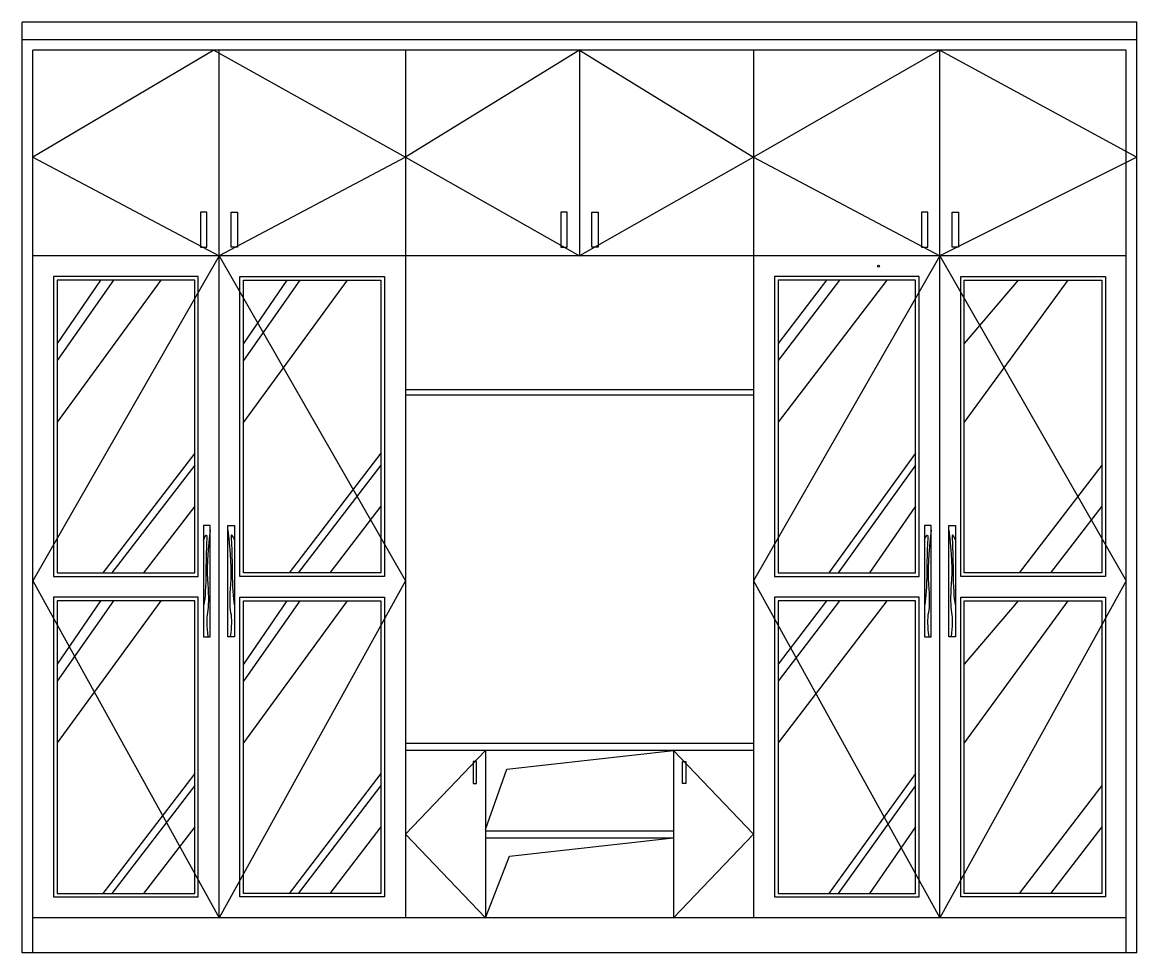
# Model space of a CAD drawing. Header units: inches. Extents: x 8.4 to 50.9, y 14.4 to 39.2.
# Drawn here: x 21.512 to 24.712, y 30.636 to 33.306 of the extents above; entities that cross this region are included whole.
import ezdxf

# ---------------------------------------------------------------- set-up
doc = ezdxf.new("R2010")
doc.units = ezdxf.units.IN
doc.header["$MEASUREMENT"] = 0
doc.layers.add('02', color=2, linetype='Continuous')

msp = doc.modelspace()

# ---------------------------------------------------------------- linework, layer by layer
at = {"layer": '02'}
for p, q in [((21.5117, 30.6364), (21.5117, 33.3064)), ((24.7117, 33.3064), (21.5117, 33.3064)), ((24.7117, 30.6364), (24.7117, 33.3064)), ((24.7117, 33.2564), (21.5117, 33.2564)), ((21.5417, 30.6364), (21.5417, 33.2264)), ((22.0617, 33.2264), (21.5417, 32.9196)), ((24.6817, 33.2264), (21.5417, 33.2264)), ((22.0617, 33.2264), (22.6117, 32.9196)), ((22.0767, 30.7364), (22.0767, 33.2264)), ((22.6117, 33.2264), (22.6117, 30.7364)), ((23.1117, 33.2264), (22.6117, 32.9196)), ((23.1117, 33.2264), (23.6117, 32.9196)), ((23.1117, 33.2264), (23.1117, 32.6364)), ((23.6117, 33.2264), (23.6117, 30.7364)), ((24.1467, 33.2264), (23.6117, 32.9196)), ((24.1467, 30.7364), (24.1467, 33.2264)), ((24.1467, 33.2264), (24.7117, 32.9196)), ((24.6817, 30.6364), (24.6817, 33.2264)), ((21.5417, 32.9196), (22.0767, 32.6364)), ((22.6117, 32.9196), (22.0767, 32.6364)), ((22.6117, 32.9196), (23.1117, 32.6364)), ((23.6117, 32.9196), (23.1117, 32.6364)), ((23.6117, 32.9196), (24.1467, 32.6364)), ((24.7117, 32.9196), (24.1467, 32.6364)), ((22.0235, 32.7611), (22.0235, 32.6612)), ((22.0416, 32.7611), (22.0235, 32.7611)), ((22.0416, 32.6612), (22.0416, 32.7611)), ((22.1118, 32.6612), (22.1118, 32.7611)), ((22.1118, 32.7611), (22.1299, 32.7611)), ((22.1299, 32.7611), (22.1299, 32.6612)), ((23.0585, 32.7611), (23.0585, 32.6612)), ((23.0766, 32.7611), (23.0585, 32.7611)), ((23.0766, 32.6612), (23.0766, 32.7611)), ((23.1468, 32.6612), (23.1468, 32.7611)), ((23.1468, 32.7611), (23.1649, 32.7611)), ((23.1649, 32.7611), (23.1649, 32.6612)), ((24.0935, 32.7611), (24.0935, 32.6612)), ((24.1116, 32.7611), (24.0935, 32.7611)), ((24.1116, 32.6612), (24.1116, 32.7611)), ((24.1818, 32.6612), (24.1818, 32.7611)), ((24.1818, 32.7611), (24.1999, 32.7611)), ((24.1999, 32.7611), (24.1999, 32.6612)), ((22.0235, 32.6612), (22.0416, 32.6612)), ((22.1299, 32.6612), (22.1118, 32.6612)), ((23.0585, 32.6612), (23.0766, 32.6612)), ((23.1649, 32.6612), (23.1468, 32.6612)), ((24.0935, 32.6612), (24.1116, 32.6612)), ((24.1999, 32.6612), (24.1818, 32.6612)), ((24.6817, 32.6364), (21.5417, 32.6364)), ((22.0767, 32.6364), (21.5417, 31.7035)), ((22.0767, 32.6364), (22.6117, 31.7035)), ((24.1467, 32.6364), (23.6117, 31.7035)), ((24.1467, 32.6364), (24.6817, 31.7035)), ((21.6017, 32.5764), (21.6017, 31.7164)), ((22.0167, 32.5764), (21.6017, 32.5764)), ((22.0167, 31.7164), (22.0167, 32.5764)), ((22.1366, 32.5764), (22.5516, 32.5764)), ((22.1366, 31.7164), (22.1366, 32.5764)), ((22.5516, 32.5764), (22.5516, 31.7164)), ((23.6717, 32.5764), (23.6717, 31.7164)), ((24.0867, 32.5764), (23.6717, 32.5764)), ((24.0867, 31.7164), (24.0867, 32.5764)), ((24.2066, 32.5764), (24.6216, 32.5764)), ((24.2066, 31.7164), (24.2066, 32.5764)), ((24.6216, 32.5764), (24.6216, 31.7164)), ((21.6117, 32.5664), (21.6117, 31.7264)), ((21.9094, 32.5664), (21.6117, 32.1589)), ((22.0067, 32.5664), (21.6117, 32.5664)), ((21.7737, 32.5664), (21.6117, 32.3357)), ((21.736, 32.5664), (21.6117, 32.3848)), ((22.0067, 31.7264), (22.0067, 32.5664)), ((22.4443, 32.5664), (22.1466, 32.1589)), ((22.1466, 32.5664), (22.5416, 32.5664)), ((22.3086, 32.5664), (22.1466, 32.3357)), ((22.1466, 31.7264), (22.1466, 32.5664)), ((22.2709, 32.5664), (22.1466, 32.3848)), ((22.5416, 32.5664), (22.5416, 31.7264)), ((23.6817, 32.5664), (23.6817, 31.7264)), ((23.9944, 32.5664), (23.6817, 32.1589)), ((24.0767, 32.5664), (23.6817, 32.5664)), ((23.8587, 32.5664), (23.6817, 32.3357)), ((23.821, 32.5664), (23.6817, 32.3848)), ((24.0767, 31.7264), (24.0767, 32.5664)), ((24.5143, 32.5664), (24.2166, 32.1589)), ((24.2166, 32.5664), (24.6116, 32.5664)), ((24.3709, 32.5664), (24.2166, 32.3848)), ((24.2166, 31.7264), (24.2166, 32.5664)), ((24.6116, 32.5664), (24.6116, 31.7264)), ((23.6117, 32.2514), (22.6117, 32.2514)), ((23.6117, 32.2364), (22.6117, 32.2364)), ((22.0067, 32.0702), (21.7428, 31.7264)), ((22.5416, 32.0702), (22.2777, 31.7264)), ((24.0767, 32.0702), (23.8278, 31.7264)), ((22.0067, 32.0358), (21.7692, 31.7264)), ((22.5416, 32.0358), (22.3041, 31.7264)), ((24.0767, 32.0358), (23.8542, 31.7264)), ((24.6116, 32.0358), (24.3741, 31.7264)), ((22.0067, 31.9179), (21.8597, 31.7264)), ((22.5416, 31.9179), (22.3946, 31.7264)), ((24.0767, 31.9179), (23.9447, 31.7264)), ((24.6116, 31.9179), (24.4646, 31.7264)), ((22.0511, 31.8626), (22.0319, 31.8626)), ((22.0319, 31.8626), (22.0319, 31.5427)), ((22.0511, 31.8486), (22.0485, 31.8244)), ((22.0511, 31.5427), (22.0511, 31.8626)), ((22.1023, 31.8626), (22.1215, 31.8626)), ((22.1023, 31.5427), (22.1023, 31.8626)), ((22.1023, 31.8486), (22.1049, 31.8244)), ((22.1215, 31.8626), (22.1215, 31.5427)), ((24.1211, 31.8626), (24.1019, 31.8626)), ((24.1019, 31.8626), (24.1019, 31.5427)), ((24.1211, 31.8486), (24.1185, 31.8244)), ((24.1211, 31.5427), (24.1211, 31.8626)), ((24.1723, 31.8626), (24.1915, 31.8626)), ((24.1723, 31.5427), (24.1723, 31.8626)), ((24.1723, 31.8486), (24.1749, 31.8244)), ((24.1915, 31.8626), (24.1915, 31.5427)), ((22.0319, 31.8205), (22.0346, 31.8267)), ((22.0346, 31.8267), (22.0368, 31.8311)), ((22.0368, 31.8311), (22.0387, 31.8338)), ((22.0387, 31.8338), (22.0401, 31.8349)), ((22.0401, 31.8349), (22.0411, 31.8342)), ((22.0411, 31.8145), (22.0406, 31.806)), ((22.0411, 31.8342), (22.0416, 31.8317)), ((22.0415, 31.8218), (22.0411, 31.8145)), ((22.0418, 31.8276), (22.0415, 31.8218)), ((22.0416, 31.8317), (22.0418, 31.8276)), ((22.0485, 31.8244), (22.0463, 31.8016)), ((22.1049, 31.8244), (22.107, 31.8016)), ((22.1118, 31.8317), (22.1116, 31.8276)), ((22.1116, 31.8276), (22.1119, 31.8218)), ((22.1123, 31.8342), (22.1118, 31.8317)), ((22.1119, 31.8218), (22.1123, 31.8145)), ((22.1133, 31.8349), (22.1123, 31.8342)), ((22.1123, 31.8145), (22.1128, 31.806)), ((22.1147, 31.8338), (22.1133, 31.8349)), ((22.1165, 31.8311), (22.1147, 31.8338)), ((22.1188, 31.8267), (22.1165, 31.8311)), ((22.1215, 31.8205), (22.1188, 31.8267)), ((24.1019, 31.8205), (24.1046, 31.8267)), ((24.1046, 31.8267), (24.1068, 31.8311)), ((24.1068, 31.8311), (24.1087, 31.8338)), ((24.1087, 31.8338), (24.1101, 31.8349)), ((24.1101, 31.8349), (24.1111, 31.8342)), ((24.1111, 31.8145), (24.1106, 31.806)), ((24.1111, 31.8342), (24.1116, 31.8317)), ((24.1115, 31.8218), (24.1111, 31.8145)), ((24.1118, 31.8276), (24.1115, 31.8218)), ((24.1116, 31.8317), (24.1118, 31.8276)), ((24.1185, 31.8244), (24.1163, 31.8016)), ((24.1749, 31.8244), (24.177, 31.8016)), ((24.1818, 31.8317), (24.1816, 31.8276)), ((24.1816, 31.8276), (24.1819, 31.8218)), ((24.1823, 31.8342), (24.1818, 31.8317)), ((24.1819, 31.8218), (24.1823, 31.8145)), ((24.1833, 31.8349), (24.1823, 31.8342)), ((24.1823, 31.8145), (24.1828, 31.806)), ((24.1847, 31.8338), (24.1833, 31.8349)), ((24.1865, 31.8311), (24.1847, 31.8338)), ((24.1888, 31.8267), (24.1865, 31.8311)), ((24.1915, 31.8205), (24.1888, 31.8267)), ((22.0399, 31.7854), (22.0396, 31.7733)), ((22.0403, 31.7963), (22.0399, 31.7854)), ((22.0406, 31.806), (22.0403, 31.7963)), ((22.0447, 31.7802), (22.0436, 31.7602)), ((22.0463, 31.8016), (22.0447, 31.7802)), ((22.107, 31.8016), (22.1087, 31.7802)), ((22.1087, 31.7802), (22.1098, 31.7602)), ((22.1128, 31.806), (22.1131, 31.7963)), ((22.1131, 31.7963), (22.1135, 31.7854)), ((22.1135, 31.7854), (22.1138, 31.7733)), ((24.1099, 31.7854), (24.1096, 31.7733)), ((24.1103, 31.7963), (24.1099, 31.7854)), ((24.1106, 31.806), (24.1103, 31.7963)), ((24.1147, 31.7802), (24.1136, 31.7602)), ((24.1163, 31.8016), (24.1147, 31.7802)), ((24.177, 31.8016), (24.1787, 31.7802)), ((24.1787, 31.7802), (24.1798, 31.7602)), ((24.1828, 31.806), (24.1831, 31.7963)), ((24.1831, 31.7963), (24.1835, 31.7854)), ((24.1835, 31.7854), (24.1838, 31.7733)), ((22.0391, 31.7455), (22.039, 31.7298)), ((22.0394, 31.76), (22.0391, 31.7455)), ((22.0396, 31.7733), (22.0394, 31.76)), ((22.0436, 31.7602), (22.043, 31.7415)), ((22.1098, 31.7602), (22.1104, 31.7415)), ((22.1138, 31.7733), (22.114, 31.76)), ((22.114, 31.76), (22.1143, 31.7455)), ((22.1143, 31.7455), (22.1144, 31.7298)), ((24.1091, 31.7455), (24.109, 31.7298)), ((24.1094, 31.76), (24.1091, 31.7455)), ((24.1096, 31.7733), (24.1094, 31.76)), ((24.1136, 31.7602), (24.113, 31.7415)), ((24.1798, 31.7602), (24.1804, 31.7415)), ((24.1838, 31.7733), (24.184, 31.76)), ((24.184, 31.76), (24.1843, 31.7455)), ((24.1843, 31.7455), (24.1844, 31.7298)), ((21.6017, 31.7164), (22.0167, 31.7164)), ((21.6117, 31.7264), (22.0067, 31.7264)), ((22.0387, 31.7141), (22.0384, 31.6995)), ((22.039, 31.7298), (22.0387, 31.7141)), ((22.043, 31.7415), (22.0428, 31.7243)), ((22.0428, 31.7243), (22.0432, 31.7085)), ((22.1106, 31.7243), (22.1102, 31.7085)), ((22.1104, 31.7415), (22.1106, 31.7243)), ((22.1144, 31.7298), (22.1147, 31.7141)), ((22.1147, 31.7141), (22.115, 31.6995)), ((22.5516, 31.7164), (22.1366, 31.7164)), ((22.5416, 31.7264), (22.1466, 31.7264)), ((23.6717, 31.7164), (24.0867, 31.7164)), ((23.6817, 31.7264), (24.0767, 31.7264)), ((24.1087, 31.7141), (24.1084, 31.6995)), ((24.109, 31.7298), (24.1087, 31.7141)), ((24.113, 31.7415), (24.1128, 31.7243)), ((24.1128, 31.7243), (24.1132, 31.7085)), ((24.1806, 31.7243), (24.1802, 31.7085)), ((24.1804, 31.7415), (24.1806, 31.7243)), ((24.1844, 31.7298), (24.1847, 31.7141)), ((24.1847, 31.7141), (24.185, 31.6995)), ((24.6216, 31.7164), (24.2066, 31.7164)), ((24.6116, 31.7264), (24.2166, 31.7264)), ((21.5417, 31.7035), (22.0767, 30.7364)), ((22.0378, 31.6859), (22.0372, 31.6735)), ((22.0384, 31.6995), (22.0378, 31.6859)), ((22.0432, 31.7085), (22.0441, 31.6941)), ((22.0441, 31.6941), (22.045, 31.6808)), ((22.045, 31.6808), (22.0457, 31.6684)), ((22.6117, 31.7035), (22.0767, 30.7364)), ((22.1084, 31.6808), (22.1077, 31.6684)), ((22.1093, 31.6941), (22.1084, 31.6808)), ((22.1102, 31.7085), (22.1093, 31.6941)), ((22.115, 31.6995), (22.1155, 31.6859)), ((22.1155, 31.6859), (22.1162, 31.6735)), ((23.6117, 31.7035), (24.1467, 30.7364)), ((24.1078, 31.6859), (24.1072, 31.6735)), ((24.1084, 31.6995), (24.1078, 31.6859)), ((24.1132, 31.7085), (24.1141, 31.6941)), ((24.1141, 31.6941), (24.115, 31.6808)), ((24.115, 31.6808), (24.1157, 31.6684)), ((24.6817, 31.7035), (24.1467, 30.7364)), ((24.1784, 31.6808), (24.1777, 31.6684)), ((24.1793, 31.6941), (24.1784, 31.6808)), ((24.1802, 31.7085), (24.1793, 31.6941)), ((24.185, 31.6995), (24.1855, 31.6859)), ((24.1855, 31.6859), (24.1862, 31.6735)), ((21.6017, 31.6564), (21.6017, 30.7964)), ((22.0167, 31.6564), (21.6017, 31.6564)), ((22.0167, 30.7964), (22.0167, 31.6564)), ((22.0355, 31.6519), (22.0344, 31.6427)), ((22.0364, 31.6621), (22.0355, 31.6519)), ((22.0372, 31.6735), (22.0364, 31.6621)), ((22.0457, 31.6684), (22.0461, 31.6569)), ((22.0461, 31.6569), (22.0461, 31.6463)), ((22.1073, 31.6569), (22.1072, 31.6463)), ((22.1077, 31.6684), (22.1073, 31.6569)), ((22.1162, 31.6735), (22.117, 31.6621)), ((22.117, 31.6621), (22.1179, 31.6519)), ((22.1179, 31.6519), (22.119, 31.6427)), ((22.1366, 30.7964), (22.1366, 31.6564)), ((22.1366, 31.6564), (22.5516, 31.6564)), ((22.5516, 31.6564), (22.5516, 30.7964)), ((23.6717, 31.6564), (23.6717, 30.7964)), ((24.0867, 31.6564), (23.6717, 31.6564)), ((24.0867, 30.7964), (24.0867, 31.6564)), ((24.1055, 31.6519), (24.1044, 31.6427)), ((24.1064, 31.6621), (24.1055, 31.6519)), ((24.1072, 31.6735), (24.1064, 31.6621)), ((24.1157, 31.6684), (24.1161, 31.6569)), ((24.1161, 31.6569), (24.1161, 31.6463)), ((24.1773, 31.6569), (24.1772, 31.6463)), ((24.1777, 31.6684), (24.1773, 31.6569)), ((24.1862, 31.6735), (24.187, 31.6621)), ((24.187, 31.6621), (24.1879, 31.6519)), ((24.1879, 31.6519), (24.189, 31.6427)), ((24.2066, 30.7964), (24.2066, 31.6564)), ((24.2066, 31.6564), (24.6216, 31.6564)), ((24.6216, 31.6564), (24.6216, 30.7964)), ((21.6117, 31.6464), (21.6117, 30.8064)), ((21.9094, 31.6464), (21.6117, 31.2389)), ((22.0067, 31.6464), (21.6117, 31.6464)), ((21.7737, 31.6464), (21.6117, 31.4157)), ((21.736, 31.6464), (21.6117, 31.4648)), ((22.0067, 30.8064), (22.0067, 31.6464)), ((22.0344, 31.6427), (22.0332, 31.6346)), ((22.0446, 31.6197), (22.0434, 31.6127)), ((22.0454, 31.6277), (22.0446, 31.6197)), ((22.0459, 31.6365), (22.0454, 31.6277)), ((22.0461, 31.6463), (22.0459, 31.6365)), ((22.1072, 31.6463), (22.1075, 31.6365)), ((22.1075, 31.6365), (22.108, 31.6277)), ((22.108, 31.6277), (22.1088, 31.6197)), ((22.1088, 31.6197), (22.11, 31.6127)), ((22.119, 31.6427), (22.1202, 31.6346)), ((22.4443, 31.6464), (22.1466, 31.2389)), ((22.1466, 30.8064), (22.1466, 31.6464)), ((22.1466, 31.6464), (22.5416, 31.6464)), ((22.3086, 31.6464), (22.1466, 31.4157)), ((22.2709, 31.6464), (22.1466, 31.4648)), ((22.5416, 31.6464), (22.5416, 30.8064)), ((23.6817, 31.6464), (23.6817, 30.8064)), ((23.9944, 31.6464), (23.6817, 31.2389)), ((24.0767, 31.6464), (23.6817, 31.6464)), ((23.821, 31.6464), (23.6817, 31.4648)), ((23.8587, 31.6464), (23.6817, 31.4157)), ((24.0767, 30.8064), (24.0767, 31.6464)), ((24.1044, 31.6427), (24.1032, 31.6346)), ((24.1146, 31.6197), (24.1134, 31.6127)), ((24.1154, 31.6277), (24.1146, 31.6197)), ((24.1159, 31.6365), (24.1154, 31.6277)), ((24.1161, 31.6463), (24.1159, 31.6365)), ((24.1772, 31.6463), (24.1775, 31.6365)), ((24.1775, 31.6365), (24.178, 31.6277)), ((24.178, 31.6277), (24.1788, 31.6197)), ((24.1788, 31.6197), (24.18, 31.6127)), ((24.189, 31.6427), (24.1902, 31.6346)), ((24.5143, 31.6464), (24.2166, 31.2389)), ((24.2166, 30.8064), (24.2166, 31.6464)), ((24.2166, 31.6464), (24.6116, 31.6464)), ((24.3709, 31.6464), (24.2166, 31.4648)), ((24.6116, 31.6464), (24.6116, 30.8064)), ((22.0416, 31.5984), (22.0412, 31.5906)), ((22.0412, 31.5906), (22.0412, 31.5822)), ((22.0423, 31.6058), (22.0416, 31.5984)), ((22.0434, 31.6127), (22.0423, 31.6058)), ((22.11, 31.6127), (22.1111, 31.6058)), ((22.1111, 31.6058), (22.1118, 31.5984)), ((22.1118, 31.5984), (22.1122, 31.5906)), ((22.1122, 31.5906), (22.1122, 31.5822)), ((24.1116, 31.5984), (24.1112, 31.5906)), ((24.1112, 31.5906), (24.1112, 31.5822)), ((24.1123, 31.6058), (24.1116, 31.5984)), ((24.1134, 31.6127), (24.1123, 31.6058)), ((24.18, 31.6127), (24.1811, 31.6058)), ((24.1811, 31.6058), (24.1818, 31.5984)), ((24.1818, 31.5984), (24.1822, 31.5906)), ((24.1822, 31.5906), (24.1822, 31.5822)), ((22.0412, 31.5822), (22.0415, 31.5734)), ((22.0415, 31.5734), (22.0422, 31.5641)), ((22.0422, 31.5641), (22.0433, 31.5543)), ((22.0433, 31.5543), (22.0447, 31.544)), ((22.1101, 31.5543), (22.1087, 31.544)), ((22.1112, 31.5641), (22.1101, 31.5543)), ((22.1119, 31.5734), (22.1112, 31.5641)), ((22.1122, 31.5822), (22.1119, 31.5734)), ((24.1112, 31.5822), (24.1115, 31.5734)), ((24.1115, 31.5734), (24.1122, 31.5641)), ((24.1122, 31.5641), (24.1133, 31.5543)), ((24.1133, 31.5543), (24.1147, 31.544)), ((24.1801, 31.5543), (24.1787, 31.544)), ((24.1812, 31.5641), (24.1801, 31.5543)), ((24.1819, 31.5734), (24.1812, 31.5641)), ((24.1822, 31.5822), (24.1819, 31.5734)), ((22.0319, 31.5427), (22.0511, 31.5427)), ((22.1215, 31.5427), (22.1023, 31.5427)), ((24.1019, 31.5427), (24.1211, 31.5427)), ((24.1915, 31.5427), (24.1723, 31.5427)), ((23.6117, 31.2364), (22.6117, 31.2364)), ((23.6117, 31.2164), (22.6117, 31.2164)), ((22.8417, 31.2164), (22.6117, 30.9764)), ((22.8417, 31.2164), (22.8417, 30.7364)), ((22.9026, 31.1627), (23.3817, 31.2164)), ((23.3817, 31.2164), (23.3817, 30.7364)), ((23.3817, 31.2164), (23.6117, 30.9764)), ((22.8066, 31.1853), (22.8066, 31.1222)), ((22.8155, 31.1853), (22.8066, 31.1853)), ((22.8155, 31.1222), (22.8155, 31.1853)), ((23.4079, 31.1222), (23.4079, 31.1853)), ((23.4079, 31.1853), (23.4167, 31.1853)), ((23.4167, 31.1853), (23.4167, 31.1222)), ((22.0067, 31.1502), (21.7428, 30.8064)), ((22.5416, 31.1502), (22.2777, 30.8064)), ((22.8417, 30.9896), (22.9026, 31.1627)), ((24.0767, 31.1502), (23.8278, 30.8064)), ((22.0067, 31.1158), (21.7692, 30.8064)), ((22.5416, 31.1158), (22.3041, 30.8064)), ((22.8066, 31.1222), (22.8155, 31.1222)), ((23.4167, 31.1222), (23.4079, 31.1222)), ((24.0767, 31.1158), (23.8542, 30.8064)), ((24.6116, 31.1158), (24.3741, 30.8064)), ((22.0067, 30.9979), (21.8597, 30.8064)), ((22.5416, 30.9979), (22.3946, 30.8064)), ((22.6117, 30.9764), (22.8417, 30.7364)), ((22.8417, 30.9864), (23.3817, 30.9864)), ((23.6117, 30.9764), (23.3817, 30.7364)), ((24.0767, 30.9979), (23.9447, 30.8064)), ((24.6116, 30.9979), (24.4646, 30.8064)), ((22.8417, 30.9664), (23.3817, 30.9664)), ((22.911, 30.9131), (23.3817, 30.9664)), ((22.8417, 30.7364), (22.911, 30.9131)), ((21.6017, 30.7964), (22.0167, 30.7964)), ((21.6117, 30.8064), (22.0067, 30.8064)), ((22.5516, 30.7964), (22.1366, 30.7964)), ((22.5416, 30.8064), (22.1466, 30.8064)), ((23.6717, 30.7964), (24.0867, 30.7964)), ((23.6817, 30.8064), (24.0767, 30.8064)), ((24.6216, 30.7964), (24.2066, 30.7964)), ((24.6116, 30.8064), (24.2166, 30.8064)), ((24.6817, 30.7364), (21.5417, 30.7364)), ((24.7117, 30.6364), (21.5117, 30.6364))]:
    msp.add_line(p, q, dxfattribs=at)
msp.add_circle((23.9703, 32.6064), 0.00313, dxfattribs=at)

doc.saveas('drawing.dxf')
